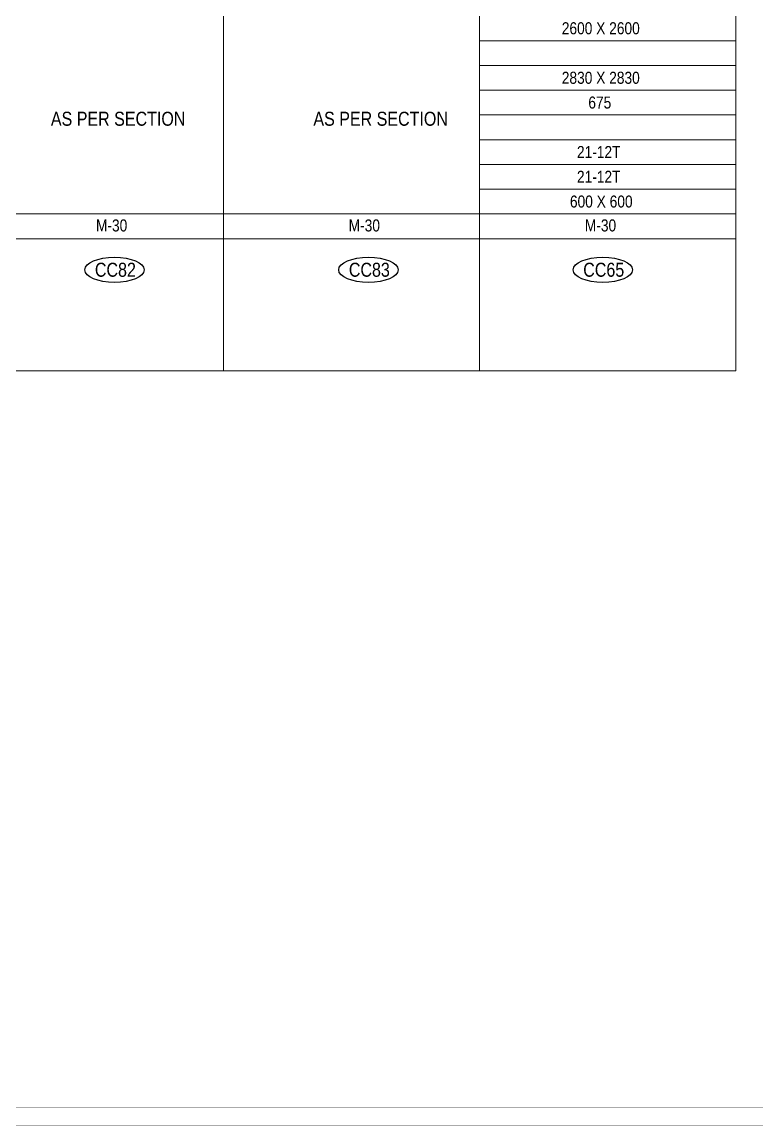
# Model space of a CAD drawing. Header units: millimetres. Extents: x 1112055 to 3390982, y -148532 to 766891.
# Drawn here: x 2346825 to 2365197, y 304999 to 332597 of the extents above; entities that cross this region are included whole.
import ezdxf
from ezdxf.enums import TextEntityAlignment as Align

# ---------------------------------------------------------------- set-up
doc = ezdxf.new("R2010")
doc.units = ezdxf.units.MM
doc.layers.add('B COLSCH', color=204, linetype='Continuous', lineweight=20)
doc.layers.add('B TITLE BLOCK', color=250, linetype='Continuous', lineweight=0)
doc.layers.add('B TEXT', color=7, linetype='Continuous')
doc.styles.add('SWINC', font='swissc.ttf')

msp = doc.modelspace()

# ---------------------------------------------------------------- linework, layer by layer
at = {"layer": 'B COLSCH', "color": 250, "lineweight": 0}
for p, q in [((2364668.6, 383508.5), (2364668.6, 323875.2)), ((2351858.3, 382189.4), (2351858.3, 323875.2)), ((2358263.4, 382189.4), (2358263.4, 323875.2)), ((2358263.4, 332131.5), (2364668.6, 332131.5)), ((2358263.4, 331512.6), (2364668.6, 331512.6)), ((2358263.4, 330893.8), (2364668.6, 330893.8)), ((2358263.4, 330274.9), (2364668.6, 330274.9)), ((2358263.4, 329656.1), (2364668.6, 329656.1)), ((2358263.4, 329037.2), (2364668.6, 329037.2)), ((2358263.4, 328418.3), (2364668.6, 328418.3)), ((2235553.4, 327799.5), (2364668.6, 327799.5)), ((2235553.4, 327180.6), (2364668.6, 327180.6)), ((2235553.4, 323875.2), (2364668.6, 323875.2))]:
    msp.add_line(p, q, dxfattribs=at)
at = {"layer": 'B TEXT', "color": 250}
for centre in [(2349136.1, 326402), (2355485.1, 326402), (2361345.4, 326402)]:
    msp.add_ellipse(centre, major_axis=(743.4, 0), ratio=0.4237999, dxfattribs=at)
at = {"layer": 'B TITLE BLOCK', "color": 1, "const_width": 10.1}
msp.add_lwpolyline([(2234731.2, 384330.6), (2234731.2, 305004), (2378881.5, 305004), (2378881.5, 384330.6)], close=True, dxfattribs=at)
at = {"layer": 'B TITLE BLOCK', "color": 250, "lineweight": 0, "const_width": 10.1}
msp.add_lwpolyline([(2235179.6, 383882.2), (2235179.6, 305452.4), (2378433, 305452.4), (2378433, 383882.2)], close=True, dxfattribs=at)

# ---------------------------------------------------------------- texts
at = {"layer": 'B TEXT', "style": 'SWINC'}
for s, p in [('2600 X 2600', (2360318.9, 332202.3)), ('2830 X 2830', (2360318.9, 330964.5)), ('675', (2360982.8, 330345.7)), ('21-12T', (2360697.5, 329108)), ('21-12T', (2360697.5, 328489.1)), ('600 X 600', (2360522.4, 327870.2)), ('M-30', (2348673, 327272.9)), ('M-30', (2354990.3, 327272.9)), ('M-30', (2360895.3, 327272.9))]:
    msp.add_text(s, height=300, dxfattribs=at).set_placement(p, align=Align.BOTTOM_LEFT)
at = {"layer": 'B TEXT', "color": 6, "style": 'SWINC'}
for s, p in [('AS PER SECTION', (2347545.6, 330005.1)), ('AS PER SECTION', (2354108.4, 330005.1)), ('CC82', (2348646.1, 326229.9)), ('CC83', (2354995.1, 326229.9)), ('CC65', (2360855.3, 326229.9))]:
    msp.add_text(s, height=350, dxfattribs=at).set_placement(p)
at = {"layer": 'B TITLE BLOCK', "color": 251, "attachment_point": 2, "style": 'SWINC'}
for width, heights, insert, char_height in [(800798.623, [112641.5], (2368371.3, 320981.9), 306.257), (926435.836, [130313.8], (2511437.2, 309549.3), 354.305)]:
    msp.add_mtext_dynamic_manual_height_columns('\\pxsm1,qj;{\\fBankGothic Lt BT|b0|i0|c0|p34;BHOOMI\\P\\ps*,q*;\\fGost|b0|i0|c0|p2;\\H0.8x;- CONSULTANTS -\\C1; }', width=width, gutter_width=0, heights=heights, dxfattribs=dict(at, insert=insert, char_height=char_height))

doc.saveas('drawing.dxf')
